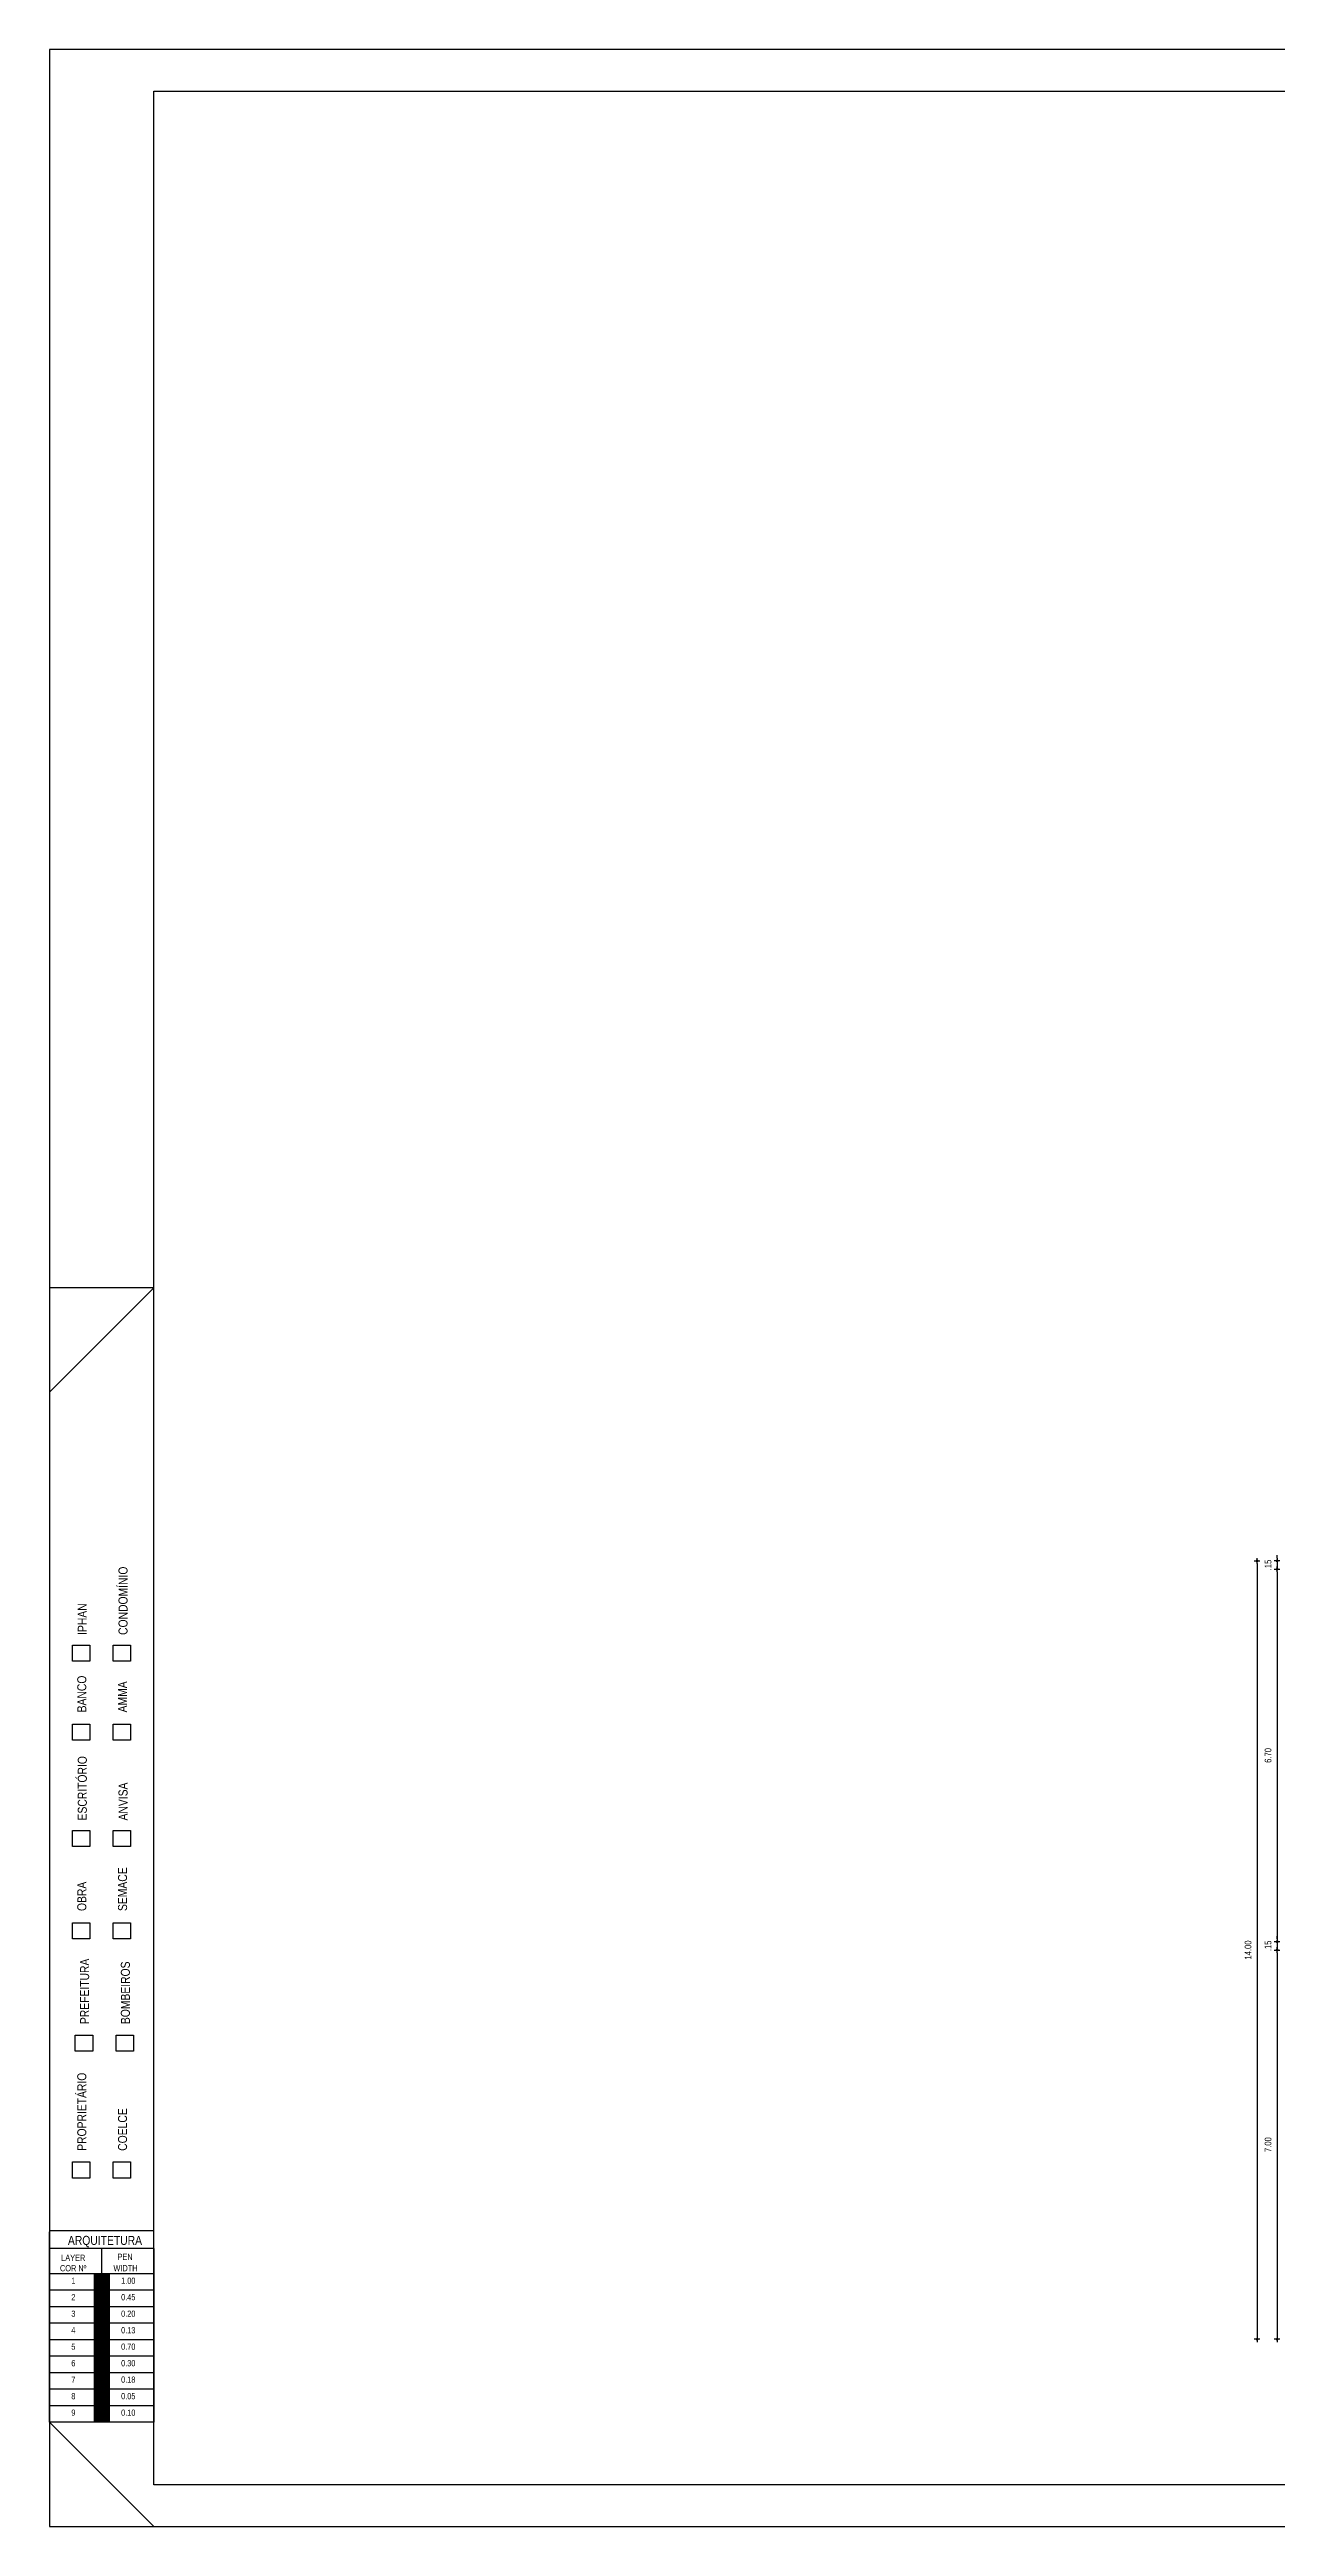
# Model space of a CAD drawing. Header units: millimetres. Extents: x 3955 to 10567, y -112 to 1797.
# Drawn here: x 5238.39 to 5260.48, y 901.94 to 946.49 of the extents above; entities that cross this region are included whole.
import ezdxf
from ezdxf.enums import TextEntityAlignment as Align

# ---------------------------------------------------------------- set-up
doc = ezdxf.new("R2010")
doc.units = ezdxf.units.MM
doc.header["$LTSCALE"] = 20
doc.layers.add('COTA', color=7, linetype='Continuous')
doc.layers.add("PRANCHA - PROJETU'S", color=7, linetype='Continuous')
doc.styles.add('F2', font='ARIALN.TTF')
doc.dimstyles.new('ARQUITETURA', dxfattribs={"dimtxt": 0.11, "dimasz": 0.05, "dimexe": 0.1, "dimexo": 0, "dimgap": 0.1, "dimtad": 1, "dimzin": 5, "dimdsep": 46, "dimtxsty": 'F2', "dimblk": 'COTA', "dimcen": 0, "dimse1": 1, "dimse2": 1, "dimadec": 0, "dimazin": 0, "dimtfac": 2, "dimtix": 1, "dimtmove": 2, "dimatfit": 3, "dimldrblk": 'COTA', "dimfxl": 1, "dimtolj": 1, "dimtzin": 5, "dimarcsym": 0})

# ---------------------------------------------------------------- blocks, each defined once
blk = doc.blocks.new('COTA')
at = {"layer": 'COTA'}
for p, q in [((-1, 0), (1, 0)), ((0, 1), (0, -1))]:
    blk.add_line(p, q, dxfattribs=at)
at = {"layer": 'COTA', "const_width": 0.5}
blk.add_lwpolyline([(-0.25, 0, 1), (0.25, 0, 1)], format="xyb", close=True, dxfattribs=at)
blk = doc.blocks.new('*D486')
at = {"color": 0, "lineweight": -2}
for p, q in [((5260.474, 919.36), (5260.474, 919.41)), ((5260.474, 919.31), (5260.474, 919.16)), ((5260.474, 919.11), (5260.474, 919.06))]:
    blk.add_line(p, q, dxfattribs=at)
at = {"color": 0, "lineweight": -2, "xscale": 0.05, "yscale": 0.05, "zscale": 0.05}
for p, rotation in [((5260.474, 919.31), 270), ((5260.474, 919.16), 90)]:
    blk.add_blockref('COTA', p, dxfattribs=dict(at, rotation=rotation))
at = {"color": 0, "insert": (5260.312, 919.235), "char_height": 0.12, "attachment_point": 5, "rotation": 90, "style": 'F2'}
blk.add_mtext('\\A1;.15', dxfattribs=at)
blk = doc.blocks.new('*D487')
at = {"color": 0, "lineweight": -2}
blk.add_line((5260.474, 919.11), (5260.474, 912.51), dxfattribs=at)
at = {"color": 0, "lineweight": -2, "xscale": 0.05, "yscale": 0.05, "zscale": 0.05}
for p, rotation in [((5260.474, 919.16), 90), ((5260.474, 912.46), 270)]:
    blk.add_blockref('COTA', p, dxfattribs=dict(at, rotation=rotation))
at = {"color": 0, "insert": (5260.312, 915.81), "char_height": 0.12, "attachment_point": 5, "rotation": 90, "style": 'F2'}
blk.add_mtext('\\A1;6.70', dxfattribs=at)
blk = doc.blocks.new('*D488')
at = {"color": 0, "lineweight": -2}
for p, q in [((5260.474, 912.51), (5260.474, 912.56)), ((5260.474, 912.46), (5260.474, 912.31)), ((5260.474, 912.26), (5260.474, 912.21))]:
    blk.add_line(p, q, dxfattribs=at)
at = {"color": 0, "lineweight": -2, "xscale": 0.05, "yscale": 0.05, "zscale": 0.05}
for p, rotation in [((5260.474, 912.46), 270), ((5260.474, 912.31), 90)]:
    blk.add_blockref('COTA', p, dxfattribs=dict(at, rotation=rotation))
at = {"color": 0, "insert": (5260.312, 912.385), "char_height": 0.12, "attachment_point": 5, "rotation": 90, "style": 'F2'}
blk.add_mtext('\\A1;.15', dxfattribs=at)
blk = doc.blocks.new('*D561')
at = {"color": 0, "lineweight": -2}
blk.add_line((5260.114, 919.26), (5260.114, 905.36), dxfattribs=at)
at = {"color": 0, "lineweight": -2, "xscale": 0.05, "yscale": 0.05, "zscale": 0.05}
for p, rotation in [((5260.114, 919.31), 90), ((5260.114, 905.31), 270)]:
    blk.add_blockref('COTA', p, dxfattribs=dict(at, rotation=rotation))
at = {"color": 0, "insert": (5259.952, 912.31), "char_height": 0.12, "attachment_point": 5, "rotation": 90, "style": 'F2'}
blk.add_mtext('\\A1;14.00', dxfattribs=at)
blk = doc.blocks.new('*D568')
at = {"color": 0, "lineweight": -2}
blk.add_line((5260.474, 912.26), (5260.474, 905.36), dxfattribs=at)
at = {"color": 0, "lineweight": -2, "xscale": 0.05, "yscale": 0.05, "zscale": 0.05}
for p, rotation in [((5260.474, 912.31), 90), ((5260.474, 905.31), 270)]:
    blk.add_blockref('COTA', p, dxfattribs=dict(at, rotation=rotation))
at = {"color": 0, "insert": (5260.312, 908.81), "char_height": 0.12, "attachment_point": 5, "rotation": 90, "style": 'F2'}
blk.add_mtext('\\A1;7.00', dxfattribs=at)

msp = doc.modelspace()

# ---------------------------------------------------------------- hatches: boundary and pattern name
at = {"layer": "PRANCHA - PROJETU'S"}
h = msp.add_hatch(color=1, dxfattribs=at)
h.set_gradient(color1=(255, 0, 0), color2=(255, 0, 0), tint=1)
h.paths.add_polyline_path([(5239.478, 906.487), (5239.182, 906.487), (5239.182, 906.19), (5239.478, 906.19)])
h = msp.add_hatch(color=2, dxfattribs=at)
h.set_gradient(color1=(255, 255, 0), color2=(255, 255, 0), tint=1)
h.paths.add_polyline_path([(5239.478, 905.894), (5239.478, 906.19), (5239.182, 906.19), (5239.182, 905.894)])
h = msp.add_hatch(color=3, dxfattribs=at)
h.set_gradient(color1=(0, 255, 0), color2=(0, 255, 0), tint=1)
h.paths.add_polyline_path([(5239.478, 905.894), (5239.182, 905.894), (5239.182, 905.597), (5239.478, 905.597)])
h = msp.add_hatch(color=4, dxfattribs=at)
h.set_gradient(color1=(0, 255, 255), color2=(0, 255, 255), tint=1)
h.paths.add_polyline_path([(5239.478, 905.597), (5239.182, 905.597), (5239.182, 905.301), (5239.478, 905.301)])
h = msp.add_hatch(color=5, dxfattribs=at)
h.set_gradient(color1=(0, 0, 255), color2=(0, 0, 255), tint=1)
h.paths.add_polyline_path([(5239.478, 905.301), (5239.182, 905.301), (5239.182, 905.004), (5239.478, 905.004)])
h = msp.add_hatch(color=6, dxfattribs=at)
h.set_gradient(color1=(255, 0, 255), color2=(255, 0, 255), tint=1)
h.paths.add_polyline_path([(5239.478, 905.004), (5239.182, 905.004), (5239.182, 904.707), (5239.478, 904.707)])
h = msp.add_hatch(color=7, dxfattribs=at)
h.set_gradient(color1=(255, 255, 255), tint=1)
h.paths.add_polyline_path([(5239.478, 904.707), (5239.182, 904.707), (5239.182, 904.411), (5239.478, 904.411)])
h = msp.add_hatch(color=8, dxfattribs=at)
h.set_gradient(color1=(128, 128, 128), color2=(128, 128, 128), tint=1)
h.paths.add_polyline_path([(5239.478, 904.411), (5239.182, 904.411), (5239.182, 904.114), (5239.478, 904.114)])
h = msp.add_hatch(color=9, dxfattribs=at)
h.set_gradient(color1=(192, 192, 192), color2=(192, 192, 192), tint=1)
h.paths.add_polyline_path([(5239.478, 904.114), (5239.182, 904.114), (5239.182, 903.818), (5239.478, 903.818)])

# ---------------------------------------------------------------- linework, layer by layer
at = {"color": 2}
for p, q in [((5240.266, 924.218), (5238.391, 922.343)), ((5240.266, 924.218), (5238.391, 924.218)), ((5240.266, 901.943), (5238.391, 903.818))]:
    msp.add_line(p, q, dxfattribs=at)
msp.add_lwpolyline([(5238.391, 901.943), (5304.268, 901.943), (5304.268, 946.493), (5238.391, 946.493)], close=True, dxfattribs=at)
at = {"color": 1}
msp.add_lwpolyline([(5240.266, 945.743), (5303.518, 945.743), (5303.518, 902.693), (5240.266, 902.693)], close=True, dxfattribs=at)
at = {"layer": "PRANCHA - PROJETU'S"}
for p, q in [((5240.269, 907.261), (5238.391, 907.261)), ((5238.391, 903.818), (5238.391, 907.241)), ((5240.269, 906.944), (5238.391, 906.944)), ((5240.269, 906.944), (5238.391, 906.944)), ((5239.33, 906.487), (5239.33, 906.944)), ((5240.269, 906.944), (5240.269, 903.818)), ((5240.269, 906.487), (5238.391, 906.487)), ((5240.269, 906.19), (5238.391, 906.19)), ((5240.269, 905.894), (5238.391, 905.894)), ((5240.269, 905.597), (5238.391, 905.597)), ((5240.269, 905.301), (5238.391, 905.301)), ((5240.269, 905.004), (5238.391, 905.004)), ((5240.269, 904.707), (5238.391, 904.707)), ((5240.269, 904.411), (5238.391, 904.411)), ((5240.269, 904.114), (5238.391, 904.114)), ((5240.269, 903.818), (5238.391, 903.818)), ((5240.269, 903.818), (5238.391, 903.818)), ((5240.269, 903.818), (5238.391, 903.818))]:
    msp.add_line(p, q, dxfattribs=at)
for points in [[(5238.804, 917.796), (5239.117, 917.796), (5239.117, 917.507), (5238.804, 917.507)], [(5239.537, 917.796), (5239.85, 917.796), (5239.85, 917.507), (5239.537, 917.507)], [(5238.804, 916.374), (5239.117, 916.374), (5239.117, 916.085), (5238.804, 916.085)], [(5239.537, 916.374), (5239.85, 916.374), (5239.85, 916.085), (5239.537, 916.085)], [(5238.804, 914.459), (5239.117, 914.459), (5239.117, 914.171), (5238.804, 914.171)], [(5239.537, 914.459), (5239.85, 914.459), (5239.85, 914.171), (5239.537, 914.171)], [(5238.804, 912.801), (5239.117, 912.801), (5239.117, 912.512), (5238.804, 912.512)], [(5239.537, 912.801), (5239.85, 912.801), (5239.85, 912.512), (5239.537, 912.512)], [(5238.855, 910.781), (5239.168, 910.781), (5239.168, 910.492), (5238.855, 910.492)], [(5239.588, 910.781), (5239.901, 910.781), (5239.901, 910.492), (5239.588, 910.492)], [(5238.804, 908.498), (5239.117, 908.498), (5239.117, 908.209), (5238.804, 908.209)], [(5239.537, 908.498), (5239.85, 908.498), (5239.85, 908.209), (5239.537, 908.209)]]:
    msp.add_lwpolyline(points, close=True, dxfattribs=at)

# ---------------------------------------------------------------- texts
at = {"layer": "PRANCHA - PROJETU'S", "color": 2, "style": 'F2'}
for s, height, p in [('CONDOMÍNIO', 0.1623, (5239.632, 917.978)), ('IPHAN', 0.1623, (5238.899, 917.978)), ('BANCO', 0.1623, (5238.89, 916.585)), ('AMMA', 0.1623, (5239.623, 916.585)), ('ESCRITÓRIO', 0.1623, (5238.899, 914.641)), ('ANVISA', 0.1623, (5239.632, 914.641)), ('SEMACE', 0.1623, (5239.623, 913.012)), ('OBRA', 0.1623, (5238.89, 913.012)), ('PREFEITURA', 0.1623, (5238.941, 910.978)), ('BOMBEIROS', 0.1623, (5239.674, 910.978)), ('PROPRIETÁRIO', 0.16235, (5238.89, 908.699)), ('COELCE', 0.1623, (5239.623, 908.699))]:
    msp.add_text(s, height=height, rotation=90, dxfattribs=at).set_placement(p, align=Align.TOP_LEFT)
msp.add_text('ARQUITETURA', height=0.16235, dxfattribs=at).set_placement((5238.722, 907.169), align=Align.TOP_LEFT)
at = {"layer": "PRANCHA - PROJETU'S", "style": 'F2'}
for s, height, p in [('COR Nº', 0.1108, (5238.579, 906.643)), ('LAYER', 0.1108, (5238.601, 906.83)), ('WIDTH', 0.1108, (5239.541, 906.643)), ('PEN', 0.1108, (5239.614, 906.848)), ('1', 0.111, (5238.783, 906.418)), ('1.00', 0.1108, (5239.679, 906.418)), ('3', 0.111, (5238.783, 905.825)), ('2', 0.111, (5238.783, 906.122)), ('0.45', 0.1108, (5239.679, 906.122)), ('0.20', 0.1108, (5239.679, 905.825)), ('4', 0.111, (5238.783, 905.528)), ('0.13', 0.1108, (5239.679, 905.528)), ('5', 0.111, (5238.783, 905.232)), ('6', 0.111, (5238.783, 904.935)), ('0.70', 0.1108, (5239.679, 905.232)), ('0.30', 0.1108, (5239.679, 904.935)), ('7', 0.111, (5238.783, 904.639)), ('0.18', 0.1108, (5239.679, 904.639)), ('8', 0.111, (5238.783, 904.342)), ('9', 0.111, (5238.783, 904.045)), ('0.05', 0.1108, (5239.679, 904.342)), ('0.10', 0.1108, (5239.679, 904.045))]:
    msp.add_text(s, height=height, dxfattribs=at).set_placement(p, align=Align.TOP_LEFT)

# ---------------------------------------------------------------- dimensions: what is measured, and where the dimension line sits
at = {"color": 4}
for base, p1, p2, angle, picture, middle in [((5260.114, 905.31), (5261.066, 919.31), (5261.066, 905.31), 90, '*D561', (5259.952, 912.31)), ((5260.474, 919.16), (5261.066, 919.31), (5261.216, 919.16), 270, '*D486', (5260.312, 919.235)), ((5260.474, 912.46), (5261.216, 919.16), (5261.216, 912.46), 270, '*D487', (5260.312, 915.81)), ((5260.474, 912.31), (5261.216, 912.46), (5261.206, 912.31), 270, '*D488', (5260.312, 912.385)), ((5260.474, 905.31), (5261.066, 912.31), (5261.066, 905.31), 90, '*D568', (5260.312, 908.81))]:
    dim = msp.add_linear_dim(base=base, p1=p1, p2=p2, angle=angle, dimstyle='ARQUITETURA', override={"dimtxt": 0.12, "dimfxl": 0.1, "dimfxlon": 1}, dxfattribs=at)
    dim.commit()
    dim.dimension.update_dxf_attribs({"geometry": picture, "text_midpoint": middle})

doc.saveas('drawing.dxf')
